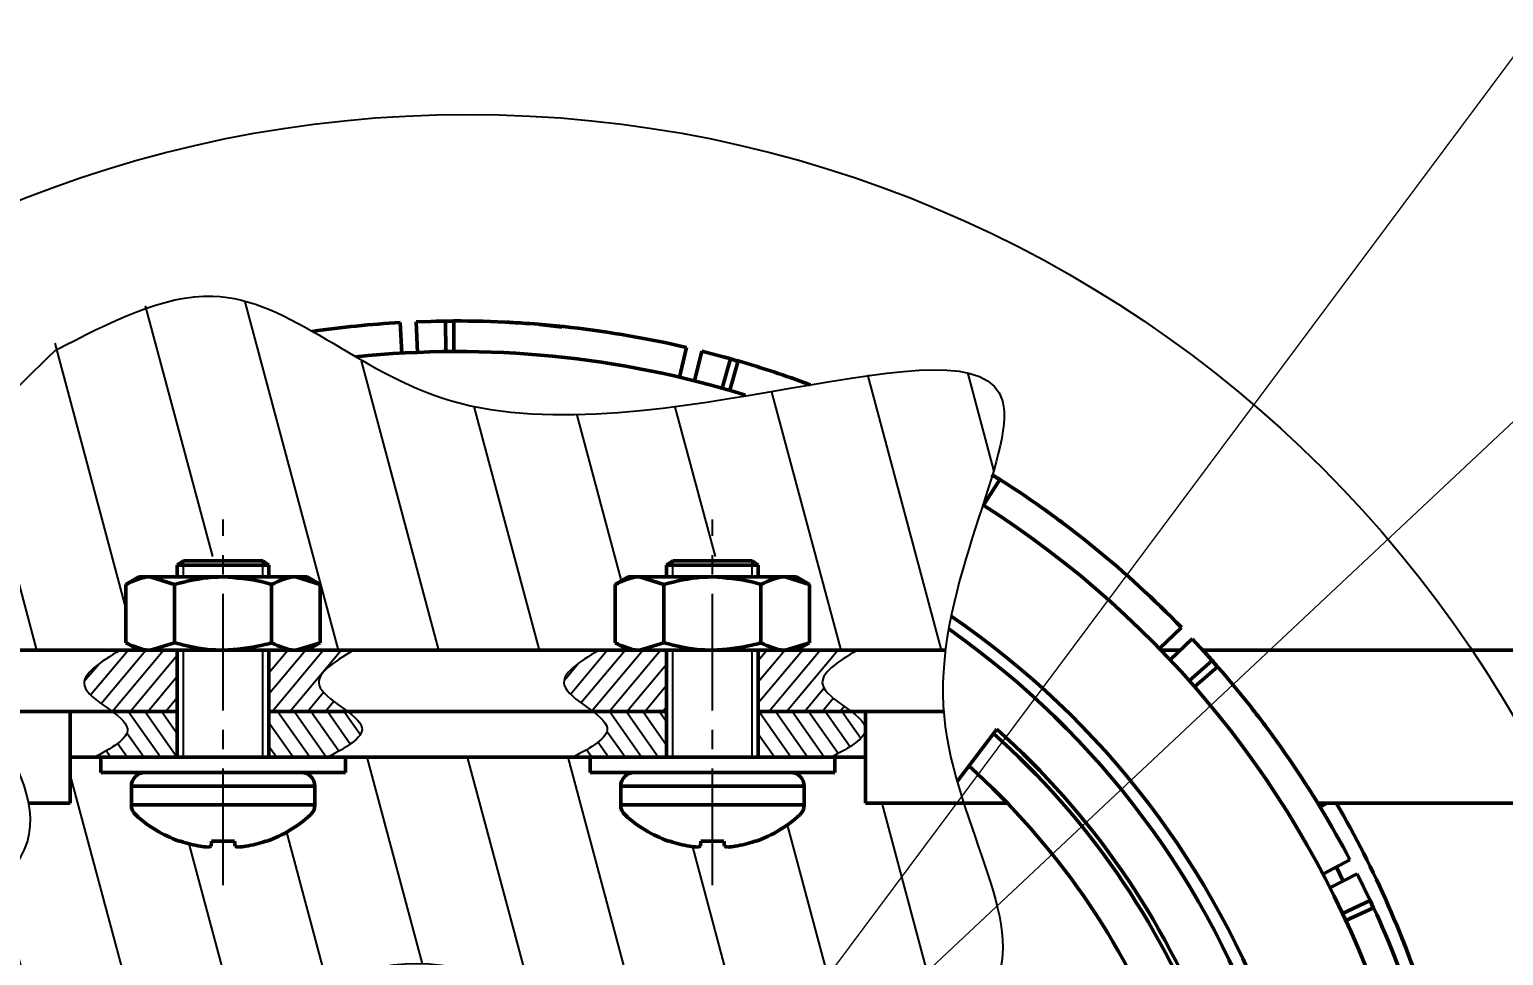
# Model space of a CAD drawing. Header units: inches. Extents: x -1846 to 3013, y 0 to 1997.
# Drawn here: x 423.2 to 495.5, y 649.9 to 695.3 of the extents above; entities that cross this region are included whole.
import ezdxf

# ---------------------------------------------------------------- set-up
doc = ezdxf.new("R2010")
doc.units = ezdxf.units.IN
doc.linetypes.add('CENTER2', pattern=[28.575000000000003, 19.05, -3.175, 3.175, -3.175])
doc.layers.get('0').update_dxf_attribs({"color": 2, "lineweight": 0})
for name, color, linetype, lineweight in [('Basic', 7, 'Continuous', 50), ('Center', 1, 'CENTER2', 25), ('Thin', 3, 'Continuous', 25)]:
    doc.layers.add(name, color=color, linetype=linetype, lineweight=lineweight)
doc.styles.get("Standard").update_dxf_attribs({"font": '', "height": 4})
doc.styles.get('Standard').set_extended_font_data('TCVN 7284', italic=True)
doc.dimstyles.new('TCVN 7284', dxfattribs={"dimscale": 2, "dimtxt": 4, "dimasz": 2.5, "dimexe": 1.25, "dimexo": 0.625, "dimtad": 1, "dimtoh": 1, "dimdec": 0, "dimlfac": 0.66, "dimtxsty": 'Standard', "dimcen": 2.5, "dimclrd": 7, "dimclre": 7, "dimclrt": 7, "dimadec": 0, "dimazin": 0, "dimtfac": 1, "dimtdec": 0, "dimtofl": 0, "dimtmove": 0, "dimatfit": 3, "dimfxl": 1, "dimlwd": 25, "dimlwe": 25, "dimarcsym": 0})
pattern_1 = [(105, (1656.091821814313, -181.1159937763739), (-4.600221747701688, -1.232625702300755), [])]

# ---------------------------------------------------------------- blocks, each defined once
blk = doc.blocks.new('*D20')
at = {"layer": 'Defpoints', "color": 0, "ltscale": 0.3, "transparency": 16777216}
for p in [(523.4760163494484, 657.3703942201855), (118.4760163494484, 619.8703942201855), (118.4760163494484, 528.8277886274784)]:
    blk.add_point(p, dxfattribs=at)
at = {"layer": 'Thin', "color": 7, "linetype": 'Continuous', "lineweight": 25, "ltscale": 0.3, "transparency": 16777216}
for p, q in [((523.4760163494484, 656.1203942201855), (523.4760163494484, 526.3277886274784)), ((118.4760163494484, 618.6203942201855), (118.4760163494484, 526.3277886274784)), ((518.4760163494484, 528.8277886274784), (123.4760163494484, 528.8277886274784))]:
    blk.add_line(p, q, dxfattribs=at)
at = {"layer": 'Thin', "color": 7, "ltscale": 0.3, "transparency": 16777216}
for points in [[(123.4760163494484, 529.6611219608118), (123.4760163494484, 527.994455294145), (118.4760163494484, 528.8277886274784)], [(518.4760163494484, 529.6611219608118), (518.4760163494484, 527.994455294145), (523.4760163494484, 528.8277886274784)]]:
    blk.add_solid(points, dxfattribs=at)
at = {"layer": 'Thin', "color": 7, "ltscale": 0.3, "transparency": 16777216, "insert": (320.9760163494484, 532.103546203236), "char_height": 4, "attachment_point": 5}
blk.add_mtext('270', dxfattribs=at)

msp = doc.modelspace()

# ---------------------------------------------------------------- hatches: boundary and pattern name
at = {"layer": 'Thin'}
h = msp.add_hatch(dxfattribs=at)
h.set_pattern_fill('ANSI31', color=256, scale=1.5, angle=59.99999999999999)
h.set_pattern_definition(pattern_1)
edge = h.paths.add_edge_path()
edge.add_spline(control_points=[(469.9943904175625, 672.0049774780805), (470.147670752513, 672.4784792295227), (470.2938002938808, 672.9346455515483), (470.4254971778664, 673.3700481395335)], knot_values=[38.11097613657608, 38.11097613657608, 38.11097613657608, 38.11097613657608, 38.58466875949338, 38.58466875949338, 38.58466875949338, 38.58466875949338], degree=3, periodic=0)
edge.add_spline(control_points=[(470.4254971778664, 673.3700481395335), (470.4370906970216, 673.4083774309402), (470.4485723687812, 673.4465458116078), (470.4599372253724, 673.4845509427073)], knot_values=[38.58466875949338, 38.58466875949338, 38.58466875949338, 38.58466875949338, 38.62636879316722, 38.62636879316722, 38.62636879316722, 38.62636879316722], degree=3, periodic=0)
edge.add_spline(control_points=[(470.4599372253724, 673.4845509427073), (470.4599819804776, 673.4847006079199), (470.4600267337723, 673.4848502705997), (470.460071485254, 673.4849999307482)], knot_values=[38.62636879316722, 38.62636879316722, 38.62636879316722, 38.62636879316722, 38.62653300900323, 38.62653300900323, 38.62653300900323, 38.62653300900323], degree=3, periodic=0)
edge.add_spline(control_points=[(470.460071485254, 673.4849999307482), (470.9135772160307, 675.0016365011375), (471.8673080424169, 679.4830628361487), (466.4390686834577, 678.7672245930426), (461.4543231259313, 677.9214645537063)], knot_values=[38.62653300900323, 38.62653300900323, 38.62653300900323, 38.62653300900323, 40.29067503344459, 44.56123976571877, 44.56123976571877, 44.56123976571877, 44.56123976571877], degree=3, periodic=0)
edge.add_spline(control_points=[(461.4543231259313, 677.9214645537063), (461.4539641153569, 677.9214036405074), (461.4536050991865, 677.9213427255929), (461.4532460774226, 677.921281808965)], knot_values=[44.56123976571877, 44.56123976571877, 44.56123976571877, 44.56123976571877, 44.56154733967228, 44.56154733967228, 44.56154733967228, 44.56154733967228], degree=3, periodic=0)
edge.add_spline(control_points=[(461.4532460774226, 677.921281808965), (460.4562829966026, 677.7521231797923), (459.416182589649, 677.5697458485834), (458.3507521809552, 677.3930332989596)], knot_values=[44.56154733967228, 44.56154733967228, 44.56154733967228, 44.56154733967228, 45.41564563453576, 45.41564563453576, 45.41564563453576, 45.41564563453576], degree=3, periodic=0)
edge.add_spline(control_points=[(458.3507521809552, 677.3930332989596), (453.5100713081438, 676.590156778851), (445.9279233026609, 675.6204815567371), (440.6383731002807, 678.4236879718114), (439.1820101626517, 679.2652701931072)], knot_values=[45.41564563453576, 45.41564563453576, 45.41564563453576, 45.41564563453576, 49.29615931774714, 50.90130278334827, 50.90130278334827, 50.90130278334827, 50.90130278334827], degree=3, periodic=0)
edge.add_spline(control_points=[(439.1820101626517, 679.2652701931072), (436.7724876506909, 680.6576506605609), (432.3498158719231, 683.6291308316836), (426.9839035336054, 681.1141875725589), (424.2378597112011, 679.8271474636294)], knot_values=[50.90130278334827, 50.90130278334827, 50.90130278334827, 50.90130278334827, 53.55697961730271, 56.34055631967582, 56.34055631967582, 56.34055631967582, 56.34055631967582], degree=3, periodic=0)
edge.add_spline(control_points=[(424.2378597112011, 679.8271474636294), (421.678211282986, 677.2120348090084), (419.1185628547696, 674.5969221543874), (418.1168234415682, 671.825634427455)], knot_values=[0, 0, 0, 0, 3.105272690179789, 3.105272690179789, 3.105272690179789, 3.105272690179789], degree=3, periodic=0)
edge.add_spline(control_points=[(418.1168234415682, 671.825634427455), (417.6840398915374, 670.6283492604575), (417.4332837245624, 668.4625577654156), (418.4811133746839, 666.1665874653636), (419.0426392812842, 665.1632893853491)], knot_values=[3.105272690179789, 3.105272690179789, 3.105272690179789, 3.105272690179789, 4.446850071446828, 5.474395939148155, 5.474395939148155, 5.474395939148155, 5.474395939148155], degree=3, periodic=0)
edge.add_spline(control_points=[(419.0426392812842, 665.1632893853491), (419.0505677123851, 665.1491233787438), (419.0585174862031, 665.1349558808554), (419.066488216461, 665.120786939558)], knot_values=[5.474395939148155, 5.474395939148155, 5.474395939148155, 5.474395939148155, 5.48890431092603, 5.48890431092603, 5.48890431092603, 5.48890431092603], degree=3, periodic=0)
edge.add_spline(control_points=[(419.066488216461, 665.120786939558), (419.113414667127, 665.0373694730024), (419.1610674858084, 664.9539019766976), (419.2093678489773, 664.8703942201855)], knot_values=[5.48890431092603, 5.48890431092603, 5.48890431092603, 5.48890431092603, 5.574320122325622, 5.574320122325622, 5.574320122325622, 5.574320122325622], degree=3, periodic=0)
edge.add_line((419.2093678489773, 664.8703942201855), (428.6010163494457, 664.8703942201855))
edge.add_line((428.6010163494457, 664.8703942201855), (427.9628766286323, 665.2388243597784))
edge.add_line((427.9628766286323, 665.2388243597784), (427.9628766286323, 668.1019640805928))
edge.add_line((427.9628766286323, 668.1019640805928), (428.6010163494457, 668.4703942201857))
edge.add_line((428.6010163494457, 668.4703942201857), (429.1536615588357, 668.4703942201857))
edge.add_line((429.1536615588357, 668.4703942201857), (430.476016349447, 668.4703942201857))
edge.add_line((430.476016349447, 668.4703942201857), (430.476016349447, 669.0529137372708))
edge.add_line((430.476016349447, 669.0529137372705), (430.9002804181582, 669.4771778059826))
edge.add_line((430.9002804181582, 669.477177805983), (434.5517522807345, 669.477177805983))
edge.add_line((434.5517522807345, 669.477177805983), (434.976016349447, 669.052913737271))
edge.add_line((434.976016349447, 669.0529137372705), (434.976016349447, 668.4703942201853))
edge.add_line((434.976016349447, 668.4703942201857), (436.2983711400584, 668.4703942201857))
edge.add_line((436.2983711400584, 668.4703942201857), (436.8510163494484, 668.4703942201857))
edge.add_line((436.851016349447, 668.4703942201857), (437.4891560702617, 668.1019640805928))
edge.add_line((437.4891560702617, 668.1019640805928), (437.4891560702617, 665.2388243597784))
edge.add_line((437.4891560702617, 665.2388243597784), (436.851016349447, 664.8703942201855))
edge.add_line((436.8510163494457, 664.8703942201855), (452.6010163494457, 664.8703942201855))
edge.add_line((452.6010163494457, 664.8703942201855), (451.9628766286323, 665.2388243597784))
edge.add_line((451.9628766286323, 665.2388243597784), (451.9628766286323, 668.1019640805928))
edge.add_line((451.9628766286323, 668.1019640805928), (452.6010163494457, 668.4703942201857))
edge.add_line((452.6010163494457, 668.4703942201857), (453.1536615588357, 668.4703942201857))
edge.add_line((453.1536615588357, 668.4703942201857), (454.476016349447, 668.4703942201857))
edge.add_line((454.476016349447, 668.4703942201857), (454.476016349447, 669.0529137372708))
edge.add_line((454.476016349447, 669.0529137372705), (454.9002804181582, 669.4771778059826))
edge.add_line((454.9002804181582, 669.477177805983), (458.5517522807345, 669.477177805983))
edge.add_line((458.5517522807345, 669.477177805983), (458.976016349447, 669.052913737271))
edge.add_line((458.976016349447, 669.0529137372705), (458.976016349447, 668.4703942201853))
edge.add_line((458.976016349447, 668.4703942201857), (460.2983711400584, 668.4703942201857))
edge.add_line((460.2983711400584, 668.4703942201857), (460.8510163494484, 668.4703942201857))
edge.add_line((460.851016349447, 668.4703942201857), (461.4891560702617, 668.1019640805928))
edge.add_line((461.4891560702617, 668.1019640805928), (461.4891560702617, 665.2388243597784))
edge.add_line((461.4891560702617, 665.2388243597784), (460.851016349447, 664.8703942201855))
edge.add_line((460.8510163494457, 664.8703942201855), (468.1540563023282, 664.8703942201855))
edge.add_spline(control_points=[(468.1540563023295, 664.8703942201855), (468.197693324581, 665.2188994324081), (468.2512510090078, 665.5666671818703), (468.3129751874244, 665.9128716054338)], knot_values=[35.97891207341614, 35.97891207341614, 35.97891207341614, 35.97891207341614, 36.2736523685154, 36.2736523685154, 36.2736523685154, 36.2736523685154], degree=3, periodic=0)
edge.add_spline(control_points=[(468.3129751874244, 665.9128716054338), (468.3503303608095, 666.1223928433119), (468.3906766038299, 666.3313414956192), (468.4336250884735, 666.5395345019588)], knot_values=[36.2736523685154, 36.2736523685154, 36.2736523685154, 36.2736523685154, 36.45202776547431, 36.45202776547431, 36.45202776547431, 36.45202776547431], degree=3, periodic=0)
edge.add_spline(control_points=[(468.4336250884735, 666.5395345019588), (468.8330597630656, 668.4757961985283), (469.4575778313306, 670.3466975698339), (469.9943904175625, 672.0049774780805)], knot_values=[36.45202776547431, 36.45202776547431, 36.45202776547431, 36.45202776547431, 38.11097613657608, 38.11097613657608, 38.11097613657608, 38.11097613657608], degree=3, periodic=0)
h = msp.add_hatch(dxfattribs=at)
h.set_pattern_fill('ANSI31', color=256, scale=0.21, angle=5)
h.set_pattern_definition([(49.99999999999999, (-82.98907496353331, -274.0381277380733), (-0.5107601324495785, 0.4285786387585001), [])])
edge = h.paths.add_edge_path()
edge.add_line((430.476016349447, 661.8703942201855), (430.476016349447, 664.8703942201855))
edge.add_line((430.476016349447, 664.8703942201855), (427.6793723778051, 664.8703942201855))
edge.add_spline(control_points=[(427.6793723778037, 664.8703942201855), (426.7220563747705, 664.2899025140914), (425.0905537821927, 663.3006014677687), (426.7137069948758, 662.2825467223702), (427.2676979365851, 661.8703942201855)], knot_values=[0, 0, 0, 0, 0.8256060799085844, 1.40703639712341, 1.40703639712341, 1.40703639712341, 1.40703639712341], degree=3, periodic=0)
edge.add_line((427.2676979365851, 661.8703942201855), (430.476016349447, 661.8703942201855))
edge = h.paths.add_edge_path()
edge.add_spline(control_points=[(438.8278555479828, 661.8703942201992), (438.2645058631515, 662.2952367477137), (436.5982098144641, 663.3135725951142), (438.1859207619577, 664.3031604754315), (439.1207925101662, 664.8703942201855)], knot_values=[0.01886335774924852, 0.01886335774924852, 0.01886335774924852, 0.01886335774924852, 0.6190167807875658, 1.425759502946902, 1.425759502946902, 1.425759502946902, 1.425759502946902], degree=3, periodic=0)
edge.add_line((439.1207925101662, 664.8703942201855), (434.976016349447, 664.8703942201855))
edge.add_line((434.976016349447, 664.8703942201855), (434.976016349447, 661.8703942201855))
edge.add_line((434.976016349447, 661.8703942201855), (438.8278555480019, 661.8703942201855))
edge = h.paths.add_edge_path()
edge.add_line((454.476016349447, 661.8703942201855), (454.476016349447, 664.8703942201857))
edge.add_line((454.476016349447, 664.8703942201855), (451.1462601669459, 664.8703942201855))
edge.add_spline(control_points=[(451.1462601669446, 664.8703942201855), (450.2113884187361, 664.3031604754315), (448.6236774712424, 663.3135725951142), (450.2899735199298, 662.2952367477137), (450.8533232047612, 661.8703942201985)], knot_values=[0.01886335774924851, 0.01886335774924851, 0.01886335774924851, 0.01886335774924851, 0.8256060799085844, 1.425759502946894, 1.425759502946894, 1.425759502946894, 1.425759502946894], degree=3, periodic=0)
edge.add_line((450.8533232047789, 661.8703942201855), (454.476016349447, 661.8703942201853))
edge = h.paths.add_edge_path()
edge.add_spline(control_points=[(463.525783292529, 661.8703942201992), (462.9624336076977, 662.2952367477137), (461.2961375590103, 663.3135725951142), (462.8838485065039, 664.3031604754315), (463.8187202547124, 664.8703942201855)], knot_values=[0.01886335774924852, 0.01886335774924852, 0.01886335774924852, 0.01886335774924852, 0.6190167807875658, 1.425759502946902, 1.425759502946902, 1.425759502946902, 1.425759502946902], degree=3, periodic=0)
edge.add_line((463.8187202547124, 664.8703942201855), (458.9760163494457, 664.8703942201855))
edge.add_line((458.976016349447, 664.8703942201855), (458.976016349447, 661.8703942201855))
edge.add_line((458.976016349447, 661.8703942201855), (463.5257832925481, 661.8703942201855))
h = msp.add_hatch(dxfattribs=at)
h.set_pattern_fill('ANSI31', color=256, scale=0.21, angle=80)
h.set_pattern_definition([(125, (-82.98907496353331, -274.0381277380733), (-0.5461696255296853, -0.3824320889370599), [])])
edge = h.paths.add_edge_path()
edge.add_line((430.476016349447, 659.6203942201855), (430.476016349447, 661.8703942201857))
edge.add_line((430.476016349447, 661.8703942201855), (427.2676979365851, 661.8703942201855))
edge.add_spline(control_points=[(427.2676979365851, 661.8703942201855), (427.6575960068503, 661.5803218504805), (428.5702259242789, 660.7947388914754), (427.2752600992417, 660.0765145976943), (426.4262378706421, 659.6203942201855)], knot_values=[1.40703639712341, 1.40703639712341, 1.40703639712341, 1.40703639712341, 1.816246262498185, 2.531669368824028, 2.531669368824028, 2.531669368824028, 2.531669368824028], degree=3, periodic=0)
edge.add_line((426.4262378706435, 659.6203942201855), (430.4760163494484, 659.6203942201855))
edge = h.paths.add_edge_path()
edge.add_spline(control_points=[(437.8591539708013, 659.6203942201855), (438.7336202485599, 660.0897550333943), (440.0718939943426, 660.8080597520466), (439.194396143238, 661.5939725994585), (438.8278555479828, 661.8703942201992)], knot_values=[1.425759502946902, 1.425759502946902, 1.425759502946902, 1.425759502946902, 2.161986335590742, 2.552473095142025, 2.552473095142025, 2.552473095142025, 2.552473095142025], degree=3, periodic=0)
edge.add_line((438.8278555479992, 661.8703942201855), (434.976016349447, 661.8703942201855))
edge.add_line((434.976016349447, 661.8703942201855), (434.976016349447, 659.6203942201853))
edge.add_line((434.976016349447, 659.6203942201855), (437.8591539708013, 659.6203942201855))
edge = h.paths.add_edge_path()
edge.add_line((454.476016349447, 659.6203942201855), (454.476016349447, 661.8703942201853))
edge.add_line((454.476016349447, 661.8703942201855), (450.8533232047776, 661.8703942201857))
edge.add_spline(control_points=[(450.8533232047612, 661.8703942201985), (451.2198638000164, 661.5939725994585), (452.097361651121, 660.8080597520466), (450.7590879053382, 660.0897550333943), (449.8846216275797, 659.6203942201855)], knot_values=[1.425759502946894, 1.425759502946894, 1.425759502946894, 1.425759502946894, 1.816246262498185, 2.552473095142025, 2.552473095142025, 2.552473095142025, 2.552473095142025], degree=3, periodic=0)
edge.add_line((449.8846216275797, 659.6203942201855), (450.7260163494484, 659.6203942201855))
edge.add_line((450.726016349447, 659.6203942201855), (454.476016349447, 659.6203942201855))
edge = h.paths.add_edge_path()
edge.add_spline(control_points=[(462.5570817153475, 659.6203942201855), (463.3378672645358, 660.0394728623587), (464.1186528137268, 660.4585515045312), (464.2260163494457, 660.8981777529016)], knot_values=[1.895117532699148, 1.895117532699148, 1.895117532699148, 1.895117532699148, 2.552473095142025, 2.552473095142025, 2.552473095142025, 2.552473095142025], degree=3, periodic=0)
edge.add_line((464.226016349447, 660.8981777529016), (464.226016349447, 661.1000243995943))
edge.add_spline(control_points=[(464.2260163494429, 661.1000243995993), (464.1635664923542, 661.3508899185003), (463.8726221472398, 661.6088303999948), (463.525783292529, 661.8703942201992)], knot_values=[1.425759502946901, 1.425759502946901, 1.425759502946901, 1.425759502946901, 1.795257403632025, 1.795257403632025, 1.795257403632025, 1.795257403632025], degree=3, periodic=0)
edge.add_line((463.5257832925454, 661.8703942201855), (458.976016349447, 661.8703942201855))
edge.add_line((458.976016349447, 661.8703942201855), (458.976016349447, 659.6203942201855))
edge.add_line((458.976016349447, 659.6203942201855), (462.5570817153475, 659.6203942201855))
h = msp.add_hatch(dxfattribs=at)
h.set_pattern_fill('ANSI31', color=256, scale=1.5, angle=59.99999999999999)
h.set_pattern_definition(pattern_1)
edge = h.paths.add_edge_path()
edge.add_spline(control_points=[(437.2489643377439, 647.9326633365845), (438.1533318372844, 648.4511237263328), (439.7180406723619, 649.2549431160321), (441.374675080016, 649.4725721748623), (442.1215343991935, 649.4792090658436)], knot_values=[18.87042433132445, 18.87042433132445, 18.87042433132445, 18.87042433132445, 19.99110373480647, 20.87166120097929, 20.87166120097929, 20.87166120097929, 20.87166120097929], degree=3, periodic=0)
edge.add_spline(control_points=[(442.1215343991935, 649.4792090658436), (443.9986888076005, 649.4958902116018), (445.9891050798506, 648.949576963257), (448.0948773154032, 648.2271819026269)], knot_values=[20.87166120097929, 20.87166120097929, 20.87166120097929, 20.87166120097929, 23.08485220902631, 23.08485220902631, 23.08485220902631, 23.08485220902631], degree=3, periodic=0)
edge.add_spline(control_points=[(448.0948773154032, 648.2271819026269), (449.4393498842592, 647.7659542700767), (450.8308466244666, 647.2329479355344), (452.2699125642057, 646.7288640661495)], knot_values=[23.08485220902631, 23.08485220902631, 23.08485220902631, 23.08485220902631, 24.49790845020978, 24.49790845020978, 24.49790845020978, 24.49790845020978], degree=3, periodic=0)
edge.add_spline(control_points=[(452.2699125642057, 646.7288640661495), (454.269229066304, 646.0285325728714), (456.3603635107734, 645.3840271448876), (458.544777474026, 645.065393362082)], knot_values=[24.49790845020978, 24.49790845020978, 24.49790845020978, 24.49790845020978, 26.46108927700548, 26.46108927700548, 26.46108927700548, 26.46108927700548], degree=3, periodic=0)
edge.add_spline(control_points=[(458.544777474026, 645.065393362082), (459.5813612337033, 644.9141900599161), (461.4575870269309, 644.776129209039), (463.4004135319774, 644.959840552473), (464.226016349447, 645.0979442866844)], knot_values=[26.46108927700548, 26.46108927700548, 26.46108927700548, 26.46108927700548, 27.39268987863171, 28.11380434230396, 28.11380434230396, 28.11380434230396, 28.11380434230396], degree=3, periodic=0)
edge.add_spline(control_points=[(464.226016349447, 645.0979442866844), (466.9915814090591, 645.5605576085563), (472.9379186222459, 648.1888806858196), (470.210461239747, 653.7500390254309), (469.0493166306305, 657.3703942201855)], knot_values=[28.11380434230396, 28.11380434230396, 28.11380434230396, 28.11380434230396, 30.52935928290665, 33.81898774493276, 33.81898774493276, 33.81898774493276, 33.81898774493276], degree=3, periodic=0)
edge.add_line((469.0493166306305, 657.3703942201855), (464.2260163494457, 657.3703942201855))
edge.add_line((464.226016349447, 657.3703942201855), (464.226016349447, 659.6203942201855))
edge.add_line((464.226016349447, 659.6203942201855), (462.726016349447, 659.6203942201855))
edge.add_line((462.726016349447, 659.6203942201855), (462.726016349447, 658.8703942201855))
edge.add_line((462.726016349447, 658.8703942201855), (460.5510163494473, 658.8703942201859))
edge.add_arc((460.5510163494473, 658.1953942201858), 0.6750000000000682, 0, 90, ccw=False)
edge.add_line((461.226016349447, 658.1953942201858), (461.226016349447, 657.2825761185321))
edge.add_arc((460.5510163494473, 657.2825761185318), 0.6750000000000337, -47.50726717769862, 5.792344381916337e-11, ccw=False)
edge.add_arc((456.7260163494484, 661.4578942201861), 6.337499999999909, 289.82503240270796, 312.49273282227296, ccw=False)
edge.add_line((458.8753728624406, 655.4960008271394), (458.7991992014063, 655.4960008271394))
edge.add_arc((456.7267794803479, 661.505529242866), 6.356835319532362, 280.16619983962806, 289.0270421754883, ccw=False)
edge.add_arc((457.1023244251592, 660.5704944940096), 5.374092045982094, 273.96401252023173, 277.9842121646001, ccw=False)
edge.add_arc((457.6487855487703, 656.260188543466), 1.065392196065839, 251.7310598041644, 260.5485091003095, ccw=False)
edge.add_line((457.3148088213252, 655.2484968528001), (457.2931550293933, 655.4960008271398))
edge.add_line((457.2931550293933, 655.4960008271394), (456.1588776695007, 655.4960008271394))
edge.add_line((456.1588776695007, 655.4960008271394), (456.1372238775675, 655.2484968527997))
edge.add_arc((455.8032471501183, 656.260188543492), 1.065392196091885, 279.4514908995973, 288.2689401956497, ccw=False)
edge.add_arc((456.3497082737213, 660.570494493882), 5.374092045854723, 262.0157878354149, 266.03598747978526, ccw=False)
edge.add_arc((456.7252532185353, 661.5055292428251), 6.356835319490469, 250.9729578244764, 259.8338001604516, ccw=False)
edge.add_line((454.6528334974864, 655.4960008271394), (454.5766598364535, 655.4960008271394))
edge.add_arc((456.7260163494457, 661.4578942201861), 6.337499999999926, 227.5072671777243, 250.1749675972934, ccw=False)
edge.add_arc((452.9010163494468, 657.2825761185318), 0.6749999999998786, 180, 227.5072671777243, ccw=False)
edge.add_line((452.226016349447, 657.2825761185318), (452.226016349447, 658.195394220186))
edge.add_arc((452.9010163494468, 658.1953942201858), 0.6749999999998977, 90, 179.9999999999855, ccw=False)
edge.add_line((452.9010163494468, 658.8703942201855), (450.726016349447, 658.8703942201853))
edge.add_line((450.726016349447, 658.8703942201855), (450.726016349447, 659.6203942201855))
edge.add_line((450.726016349447, 659.6203942201855), (448.3512759001119, 659.6203942201855))
edge.add_line((448.3512759001119, 659.6203942201855), (438.726016349447, 659.6203942201855))
edge.add_line((438.726016349447, 659.6203942201855), (438.726016349447, 658.8703942201855))
edge.add_line((438.726016349447, 658.8703942201855), (436.5510163494473, 658.8703942201859))
edge.add_arc((436.5510163494473, 658.1953942201858), 0.6750000000000682, 0, 90, ccw=False)
edge.add_line((437.226016349447, 658.1953942201858), (437.226016349447, 657.2825761185321))
edge.add_arc((436.5510163494473, 657.2825761185318), 0.6750000000000318, -47.50726717769862, 5.792344381916337e-11, ccw=False)
edge.add_arc((432.726016349447, 661.4578942201861), 6.337499999999967, 289.82503240270876, 312.4927328222735, ccw=False)
edge.add_line((434.8753728624406, 655.4960008271394), (434.7991992014063, 655.4960008271394))
edge.add_arc((432.7267794803493, 661.5055292428654), 6.35683531953185, 280.16619983963074, 289.02704217548836, ccw=False)
edge.add_arc((433.1023244251592, 660.5704944940089), 5.374092045981428, 273.96401252023315, 277.9842121646058, ccw=False)
edge.add_arc((433.6487855487703, 656.260188543466), 1.065392196065833, 251.7310598041688, 260.54850910031405, ccw=False)
edge.add_line((433.3148088213252, 655.2484968528001), (433.2931550293933, 655.4960008271398))
edge.add_line((433.2931550293933, 655.4960008271394), (432.1588776695007, 655.4960008271394))
edge.add_line((432.1588776695007, 655.4960008271394), (432.1372238775675, 655.2484968527997))
edge.add_arc((431.8032471501169, 656.2601885434913), 1.065392196091799, 279.4514908996199, 288.2689401956656, ccw=False)
edge.add_arc((432.3497082737213, 660.570494493882), 5.374092045854246, 262.01578783541356, 266.03598747978697, ccw=False)
edge.add_arc((432.7252532185366, 661.5055292428251), 6.356835319490906, 250.9729578244765, 259.8338001604502, ccw=False)
edge.add_line((430.6528334974864, 655.4960008271394), (430.5766598364535, 655.4960008271394))
edge.add_arc((432.7260163494457, 661.4578942201861), 6.337499999999951, 227.5072671777243, 250.1749675972934, ccw=False)
edge.add_arc((428.9010163494468, 657.2825761185318), 0.6749999999998786, 180, 227.5072671777243, ccw=False)
edge.add_line((428.226016349447, 657.2825761185318), (428.226016349447, 658.195394220186))
edge.add_arc((428.9010163494468, 658.1953942201858), 0.6749999999998977, 90, 179.9999999999855, ccw=False)
edge.add_line((428.9010163494468, 658.8703942201855), (426.726016349447, 658.8703942201853))
edge.add_line((426.726016349447, 658.8703942201855), (426.726016349447, 659.6203942201853))
edge.add_line((426.726016349447, 659.6203942201855), (425.226016349447, 659.6203942201855))
edge.add_line((425.226016349447, 659.6203942201855), (425.226016349447, 657.3703942201857))
edge.add_line((425.226016349447, 657.3703942201855), (423.2039952463333, 657.3703942201855))
edge.add_spline(control_points=[(423.2039952463047, 657.3703942203574), (423.3736180363503, 656.4469060506342), (423.0701163780209, 653.2976225354842), (413.1118349681169, 648.630334071689), (420.8105893127131, 645.1633689205357), (425.2260163494539, 644.6369357633594)], knot_values=[8.188346657290012, 8.188346657290012, 8.188346657290012, 8.188346657290012, 9.215141737459655, 11.83767060687538, 15.10465467858662, 15.10465467858662, 15.10465467858662, 15.10465467858662], degree=3, periodic=0)
edge.add_spline(control_points=[(425.2260163494539, 644.6369357633594), (426.647769262916, 644.4674260265369), (429.0790218540319, 644.4256401815323), (431.0912179030574, 644.9171206514366), (431.8597997348779, 645.1757019724525)], knot_values=[15.10465467858662, 15.10465467858662, 15.10465467858662, 15.10465467858662, 16.15661275275405, 16.88474223010058, 16.88474223010058, 16.88474223010058, 16.88474223010058], degree=3, periodic=0)
edge.add_spline(control_points=[(431.8597997348779, 645.1757019724525), (433.9557994632983, 645.8808791652823), (435.6465556995645, 647.0140263803621), (437.2489643377439, 647.9326633365845)], knot_values=[16.88474223010058, 16.88474223010058, 16.88474223010058, 16.88474223010058, 18.87042433132445, 18.87042433132445, 18.87042433132445, 18.87042433132445], degree=3, periodic=0)

# ---------------------------------------------------------------- linework, layer by layer
for p, q in [((564.108293656499, 785.4125713554424), (458.7877153593697, 644.0635783965974)), ((449.3653621383698, 632.3062378240386), (564.108293656499, 740.047335811696))]:
    msp.add_line(p, q)
at = {"layer": 'Basic'}
for p, q in [((441.4990829542039, 679.4520027685635), (441.4148284094354, 680.9496346230881)), ((442.2544385534443, 679.4885312789099), (442.1937888711527, 680.9873046493828)), ((442.1937891890948, 680.9873046622483), (443.6385966243615, 681.0246536387904)), ((443.6554642535261, 679.5247484807601), (443.6385966243615, 681.0246536387904)), ((443.638596968759, 681.0246536426635), (444.0406495908751, 680.9965360135927)), ((444.0452398467223, 679.5275490840243), (444.0405527048451, 681.0275417609066)), ((447.755626687645, 680.8995725744646), (448.1927393354417, 680.8661042932199)), ((448.2460288755829, 680.8617576748009), (449.3503212330311, 680.7217233131807)), ((455.1101086390136, 678.2703270973948), (455.4511986468951, 679.7310315871948)), ((455.8451582996831, 678.0925676821096), (456.2092186094619, 679.5477171901823)), ((456.209218918149, 679.5477171129526), (457.6060239231711, 679.1765039006345)), ((457.1996361796446, 677.7326032801243), (457.6060239231711, 679.1765039006345)), ((457.5744121437192, 677.6254779648125), (457.9925116361246, 679.0660309192199)), ((457.6060242547092, 679.1765038073231), (457.983869269121, 679.0362538265815)), ((470.0196825417988, 671.9888457874324), (470.8266967341433, 673.2532539862966)), ((470.4254971778664, 673.3700481395335), (470.4869883246929, 673.4681382072968)), ((470.4599372253724, 673.484550942708), (470.4869883246929, 673.4681382072968)), ((470.4869886165125, 673.4681380243594), (470.8100152672855, 673.2271179112884)), ((430.476016349447, 669.0529137372705), (430.776016349447, 669.2529137372705)), ((430.476016349447, 668.4703942201857), (430.476016349447, 669.0529137372705)), ((430.476016349447, 669.0529137372705), (434.976016349447, 669.0529137372705)), ((434.6760163494482, 669.2529137372707), (430.776016349447, 669.2529137372705)), ((434.976016349447, 669.0529137372705), (434.6760163494482, 669.2529137372705)), ((434.976016349447, 669.0529137372705), (434.976016349447, 668.4703942201857)), ((454.4760163494484, 669.0529137372705), (454.7760163494484, 669.2529137372705)), ((454.4760163494484, 668.4703942201857), (454.4760163494484, 669.0529137372705)), ((454.4760163494484, 669.0529137372705), (458.9760163494484, 669.0529137372705)), ((458.6760163494496, 669.2529137372707), (454.7760163494484, 669.2529137372705)), ((458.9760163494484, 669.0529137372705), (458.6760163494496, 669.2529137372705)), ((458.9760163494484, 669.0529137372705), (458.9760163494484, 668.4703942201857)), ((428.6010163494457, 668.4703942201857), (427.9628766286323, 668.1019640805928)), ((427.9628766286323, 665.2388243597784), (427.9628766286323, 668.1019640805928)), ((428.6010163494457, 668.4703942201857), (429.1536615588357, 668.4703942201857)), ((430.344446489039, 668.1019640805928), (429.1536615588357, 668.4703942201857)), ((432.726016349447, 668.4703942201857), (429.1536615588357, 668.4703942201857)), ((430.344446489039, 665.2388243597784), (430.344446489039, 668.1019640805928)), ((432.726016349447, 668.4703942201857), (436.2983711400584, 668.4703942201857)), ((435.1075862098537, 665.2388243597777), (435.1075862098537, 668.1019640805928)), ((437.4891560702617, 668.1019640805928), (436.2983711400584, 668.4703942201857)), ((436.2983711400584, 668.4703942201857), (436.851016349447, 668.4703942201857)), ((437.4891560702617, 668.1019640805928), (436.851016349447, 668.4703942201857)), ((437.4891560702617, 665.2388243597784), (437.4891560702617, 668.1019640805928)), ((452.6010163494457, 668.4703942201857), (451.9628766286323, 668.1019640805928)), ((451.9628766286323, 665.2388243597784), (451.9628766286323, 668.1019640805928)), ((452.6010163494457, 668.4703942201857), (453.1536615588357, 668.4703942201857)), ((454.344446489039, 668.1019640805928), (453.1536615588357, 668.4703942201857)), ((456.726016349447, 668.4703942201857), (453.1536615588357, 668.4703942201857)), ((454.344446489039, 665.2388243597784), (454.344446489039, 668.1019640805928)), ((456.726016349447, 668.4703942201857), (460.2983711400584, 668.4703942201857)), ((459.1075862098537, 665.2388243597777), (459.1075862098537, 668.1019640805928)), ((461.4891560702617, 668.1019640805928), (460.2983711400584, 668.4703942201857)), ((460.2983711400584, 668.4703942201857), (460.851016349447, 668.4703942201857)), ((461.4891560702617, 668.1019640805928), (460.851016349447, 668.4703942201857)), ((461.4891560702617, 665.2388243597784), (461.4891560702617, 668.1019640805928)), ((478.648336981053, 664.9490836407235), (479.724996624625, 665.9934992725032)), ((427.9628766286323, 665.2388243597784), (428.6010163494457, 664.8703942201855)), ((430.344446489039, 665.2388243597784), (429.1536615588357, 664.8703942201855)), ((437.4891560702617, 665.2388243597784), (436.2983711400584, 664.8703942201855)), ((436.8510163494457, 664.8703942201855), (437.4891560702617, 665.2388243597784)), ((451.9628766286323, 665.2388243597784), (452.6010163494457, 664.8703942201855)), ((454.344446489039, 665.2388243597784), (453.1536615588357, 664.8703942201855)), ((461.4891560702617, 665.2388243597784), (460.2983711400584, 664.8703942201855)), ((460.8510163494457, 664.8703942201855), (461.4891560702617, 665.2388243597784)), ((479.1705961093085, 664.4021450552068), (480.2635763506378, 665.4294688561888)), ((480.2635765685673, 665.4294686243304), (481.237950699161, 664.3620143982926)), ((419.2093678489746, 664.8703942201855), (442.4679053769819, 664.8703942201855)), ((419.2093678489746, 664.8703942201855), (468.1540563023227, 664.8703942201855)), ((430.476016349447, 659.6203942201855), (430.476016349447, 664.8703942201855)), ((434.976016349447, 664.8703942201855), (434.976016349447, 659.6203942201855)), ((454.476016349447, 659.6203942201855), (454.476016349447, 664.8703942201855)), ((458.976016349447, 664.8703942201855), (458.976016349447, 659.6203942201855)), ((478.7244957592475, 664.8703942201855), (479.6687711587442, 664.8703942201855)), ((480.7739006866323, 664.8703942201855), (517.4760163494484, 664.8703942201855)), ((515.9760163494484, 664.8703942201855), (480.7739006866323, 664.8703942201855)), ((480.1154439624224, 663.3670377020958), (481.237950699161, 664.3620143982926)), ((480.3728092481806, 663.0742989685534), (481.5033586500999, 664.0601275793274)), ((481.2379509276197, 664.3620141405511), (481.4799895166225, 664.0397499113092)), ((430.476016349447, 661.8703942201855), (421.0874219519637, 661.8703942201855)), ((425.226016349447, 657.3703942201855), (425.226016349447, 661.8703942201855)), ((448.4019110326371, 661.8703942201855), (434.976016349447, 661.8703942201855)), ((454.476016349447, 661.8703942201855), (448.4019110326371, 661.8703942201855)), ((468.0649339450256, 661.8703942201855), (458.976016349447, 661.8703942201855)), ((464.226016349447, 657.3703942201855), (464.226016349447, 661.8703942201855)), ((470.6704683696535, 660.9888661816599), (468.7259714928559, 658.4353503917596)), ((450.726016349447, 659.6203942201855), (425.226016349447, 659.6203942201855)), ((426.726016349447, 659.6203942201855), (426.726016349447, 658.8703942201855)), ((438.726016349447, 658.8703942201855), (438.726016349447, 659.6203942201855)), ((464.226016349447, 659.6203942201855), (448.3512759001119, 659.6203942201855)), ((450.726016349447, 659.6203942201855), (450.726016349447, 658.8703942201855)), ((462.726016349447, 658.8703942201855), (462.726016349447, 659.6203942201855)), ((438.726016349447, 658.8703942201855), (426.726016349447, 658.8703942201855)), ((462.726016349447, 658.8703942201855), (450.726016349447, 658.8703942201855)), ((428.226016349447, 658.1953942201858), (428.226016349447, 657.2825761185318)), ((437.226016349447, 658.1953942201858), (428.226016349447, 658.1953942201858)), ((437.226016349447, 657.2825761185318), (437.226016349447, 658.1953942201858)), ((452.226016349447, 658.1953942201858), (452.226016349447, 657.2825761185318)), ((461.226016349447, 658.1953942201858), (452.226016349447, 658.1953942201858)), ((461.226016349447, 657.2825761185318), (461.226016349447, 658.1953942201858)), ((425.226016349447, 657.3703942201855), (423.203995246336, 657.3703942201855)), ((437.226016349447, 657.2825761185318), (428.226016349447, 657.2825761185318)), ((461.226016349447, 657.2825761185318), (452.226016349447, 657.2825761185318)), ((464.226016349447, 657.3703942201855), (469.0493166306305, 657.3703942201855)), ((471.1894344959946, 657.3703942201855), (469.0493166306305, 657.3703942201855)), ((515.9760163494484, 657.3703942201855), (486.4138198747164, 657.3703942201855)), ((486.5351857969476, 657.1710672717015), (486.8741288251622, 657.3703942201855)), ((430.6528334974864, 655.4960008271394), (430.5766598364521, 655.4960008271394)), ((432.1588776695007, 655.4960008271394), (432.1372238775675, 655.2484968527995)), ((433.2931550293933, 655.4960008271394), (432.1588776695007, 655.4960008271394)), ((433.3148088213252, 655.2484968527995), (433.2931550293933, 655.4960008271394)), ((434.875372862442, 655.4960008271394), (434.7991992014076, 655.4960008271394)), ((454.6528334974864, 655.4960008271394), (454.5766598364521, 655.4960008271394)), ((456.1588776695007, 655.4960008271394), (456.1372238775675, 655.2484968527995)), ((457.2931550293933, 655.4960008271394), (456.1588776695007, 655.4960008271394)), ((457.3148088213252, 655.2484968527995), (457.2931550293933, 655.4960008271394)), ((458.875372862442, 655.4960008271394), (458.7991992014076, 655.4960008271394)), ((486.6686123652453, 653.8887237755973), (487.9959056145726, 654.5875031615913)), ((487.0156259230798, 653.2168026462566), (488.3537633460887, 653.8945844969589)), ((487.3264836697404, 654.2281370208575), (487.6685077853654, 653.5419155702227)), ((488.3537634898703, 653.8945842130943), (488.9879320134328, 652.5958564684238)), ((487.6305773580789, 651.9574300125255), (488.9879320134328, 652.5958564684238)), ((487.7950435095304, 651.6040410745886), (489.157537732116, 652.2314241261763)), ((488.9879321600247, 652.5958561567579), (489.1293741602303, 652.218455742619))]:
    msp.add_line(p, q, dxfattribs=at)
for centre, radius, start, end in [((444.1952283867731, 631.5277834237854), 49.50000000000002, 93.21998125486813, 98.22267640509382), ((444.1952283867731, 631.5277834237854), 49.50000000000013, 90.17890374244004, 91.20244684205696), ((444.1952283867731, 631.5277834237854), 49.50000000000004, 76.85634489123909, 90.17903592302429), ((444.1952283867731, 631.5277834237854), 48.00000000000015, 72.84805447758883, 95.92802513452526), ((444.1952283867731, 631.5277834237854), 49.5000000000001, 73.81526737879024, 74.83881047839826), ((444.1952283867731, 631.5277834237854), 49.50000000000011, 69.59409883598991, 73.81539955938568), ((444.1952283867731, 631.5277834237854), 49.50000000000006, 57.4516310151694, 57.9538012101107), ((444.1952283867731, 631.5277834237854), 49.50000000000009, 44.12907216395686, 57.45176319576005), ((444.1952283867731, 631.5277834237854), 48.00000000000015, 122.7379207802216, 57.48757152646002), ((444.1952283867731, 631.5277834237854), 42.00000000000001, 126.7890938006428, 54.95412892232468), ((444.726016349447, 631.8703942201855), 42.00000000000007, 127.6575851023333, 55.6347216726538), ((444.1952283867731, 631.5277834237854), 49.50000000000006, 41.08799465150736, 42.11153775113897), ((444.1952283867731, 631.5277834237854), 49.50000000000002, 27.76543580031483, 41.08812683210361), ((444.726016349447, 631.8703942201855), 38.99999999999994, 21.12253033350499, 48.29907876198299), ((444.726016349447, 631.8703942201855), 38.73753400942218, 21.15248178238376, 48.26912731312444), ((428.9010163494468, 658.1953942201858), 0.6749999999998977, 90, 180), ((436.5510163494473, 658.1953942201858), 0.6750000000000682, 0, 90), ((452.9010163494468, 658.1953942201858), 0.6749999999998977, 90, 180), ((460.5510163494473, 658.1953942201858), 0.6750000000000682, 0, 90), ((444.726016349447, 631.8703942201855), 36.74999999999996, 21.39322141002238, 48.02838768547357), ((428.9010163494468, 657.2825761185318), 0.6749999999999045, 180, 227.5072671777353), ((436.5510163494473, 657.2825761185318), 0.6750000000000682, 312.4927328222994, 0), ((452.9010163494468, 657.2825761185318), 0.6749999999999045, 180, 227.5072671777353), ((460.5510163494473, 657.2825761185318), 0.6750000000000682, 312.4927328222994, 0), ((444.539185140512, 632.47389411124), 49.50000000000007, 17.13641042808539, 30.19599937156592), ((432.726016349447, 661.4578942201861), 6.337500000000112, 227.5072671777007, 250.1749675972688), ((432.726016349447, 661.4578942201861), 6.337500000000112, 289.8250324027312, 312.4927328222994), ((456.726016349447, 661.4578942201861), 6.337500000000112, 227.5072671777007, 250.1749675972688), ((456.726016349447, 661.4578942201861), 6.337500000000112, 289.8250324027312, 312.4927328222994), ((432.7252532185366, 661.5055292428251), 6.356835319490868, 250.9729578244547, 259.8338001603844), ((432.3497082737226, 660.5704944938827), 5.374092045855022, 262.0157878353408, 266.0359874798155), ((431.8032471501169, 656.2601885434913), 1.065392196091863, 279.4514908997116, 288.2689401957109), ((433.6487855487703, 656.260188543466), 1.065392196066205, 251.7310598041794, 260.5485091003677), ((433.1023244251592, 660.5704944940096), 5.374092045982129, 273.9640125202628, 277.9842121645801), ((432.7267794803479, 661.5055292428654), 6.356835319532089, 280.1661998396155, 289.0270421754902), ((456.7252532185366, 661.5055292428251), 6.356835319490868, 250.9729578244547, 259.8338001603844), ((456.3497082737226, 660.5704944938827), 5.374092045855022, 262.0157878353408, 266.0359874798155), ((455.8032471501169, 656.2601885434913), 1.065392196091863, 279.4514908997116, 288.2689401957109), ((457.6487855487703, 656.260188543466), 1.065392196066205, 251.7310598041794, 260.5485091003677), ((457.1023244251592, 660.5704944940096), 5.374092045982129, 273.9640125202628, 277.9842121645801), ((456.7267794803479, 661.5055292428654), 6.356835319532089, 280.1661998396155, 289.0270421754902), ((444.1952283867731, 631.5277834237854), 49.50000000000002, 24.72435828788663, 25.74790138749911), ((444.1952283867731, 631.5277834237854), 49.50000000000003, 11.40179943669082, 24.7244904684794)]:
    msp.add_arc(centre, radius, start, end, dxfattribs=at)
for points, knots in [([(446.6225191597655, 680.9682350752757), (446.6438115655874, 680.9672614585108), (446.6864899762004, 680.9653099450734), (447.0386868783644, 680.9461718014595), (447.4086831070226, 680.9251564830702), (447.6948895092255, 680.9033156577302), (447.7555624068391, 680.8986856209824)], [0, 0, 0, 0, 0.3040915481797683, 0.6095198478520465, 0.9172221092557116, 1, 1, 1, 1]), ([(460.4531816835479, 678.281702560045), (460.4733372977848, 678.2747696176659), (460.513737128023, 678.2608732564913), (460.8462757428433, 678.1432850084075), (461.1953638251234, 678.0188809745528), (461.4638235854727, 677.9172911946248), (461.5207343723323, 677.8957551763212)], [0, 0, 0, 0, 0.3040915481797784, 0.6095198478520626, 0.9172221092557395, 1, 1, 1, 1]), ([(472.9667215209965, 671.807445572658), (472.9841074556539, 671.7951149704254), (473.0189557515369, 671.7703995620504), (473.3048957781257, 671.5638875100321), (473.6047946737062, 671.3461732356761), (473.8337587790138, 671.173064700951), (473.8822968816262, 671.1363674212162)], [0, 0, 0, 0, 0.3040915481797752, 0.6095198478520628, 0.9172221092557346, 1, 1, 1, 1]), ([(429.1536615588357, 668.4703942201857), (429.1254531617024, 668.4700267035478), (428.7233392719381, 668.4647877123307), (428.3292864963805, 668.2767815553118), (427.9628766286323, 668.1019640805928)], [0, 0, 0, 0, 0.0701502679978311, 0.9999999999999999, 0.9999999999999999, 0.9999999999999999, 0.9999999999999999]), ([(432.726016349447, 668.4703942201857), (432.5493884378702, 668.466761563521), (431.7436364368118, 668.4501898883534), (430.9579239228801, 668.2546443333936), (430.344446489039, 668.1019640805928)], [0, 0, 0, 0, 0.2192087780666663, 1, 1, 1, 1]), ([(435.1075862098537, 668.1019640805928), (434.9565230305061, 668.1444052940949), (434.1813490431514, 668.3621904939075), (433.3751257133135, 668.4221330547236), (432.726016349447, 668.4703942201857)], [0, 0, 0, 0, 0.1948764816827166, 1, 1, 1, 1]), ([(436.2983711400584, 668.4703942201857), (436.2701627429251, 668.4700267035471), (435.8680488531595, 668.4647877123307), (435.4739960776005, 668.2767815553118), (435.1075862098537, 668.1019640805928)], [0, 0, 0, 0, 0.07015026799782567, 0.9999999999999999, 0.9999999999999999, 0.9999999999999999, 0.9999999999999999]), ([(453.1536615588357, 668.4703942201857), (453.1254531617024, 668.4700267035478), (452.7233392719381, 668.4647877123307), (452.3292864963805, 668.2767815553118), (451.9628766286323, 668.1019640805928)], [0, 0, 0, 0, 0.0701502679978311, 0.9999999999999999, 0.9999999999999999, 0.9999999999999999, 0.9999999999999999]), ([(456.726016349447, 668.4703942201857), (456.5493884378702, 668.466761563521), (455.7436364368118, 668.4501898883534), (454.9579239228801, 668.2546443333936), (454.344446489039, 668.1019640805928)], [0, 0, 0, 0, 0.2192087780666663, 1, 1, 1, 1]), ([(459.1075862098537, 668.1019640805928), (458.9565230305061, 668.1444052940949), (458.1813490431514, 668.3621904939075), (457.3751257133135, 668.4221330547236), (456.726016349447, 668.4703942201857)], [0, 0, 0, 0, 0.1948764816827166, 1, 1, 1, 1]), ([(460.2983711400584, 668.4703942201857), (460.2701627429251, 668.4700267035471), (459.8680488531595, 668.4647877123307), (459.4739960776005, 668.2767815553118), (459.1075862098537, 668.1019640805928)], [0, 0, 0, 0, 0.07015026799782567, 0.9999999999999999, 0.9999999999999999, 0.9999999999999999, 0.9999999999999999]), ([(429.1536615588357, 664.8703942201855), (429.1254531617024, 664.8707617368234), (428.7233392719368, 664.8760007280398), (428.3292864963792, 665.0640068850594), (427.9628766286323, 665.2388243597784)], [0, 0, 0, 0, 0.07015026799782936, 1, 1, 1, 1]), ([(432.726016349447, 664.8703942201855), (432.5493884378702, 664.8740268768495), (431.7436364368118, 664.8905985520171), (430.9579239228801, 665.0861441069769), (430.344446489039, 665.2388243597784)], [0, 0, 0, 0, 0.2192087780666663, 1, 1, 1, 1]), ([(435.1075862098537, 665.2388243597777), (434.9565230305061, 665.1963831462756), (434.1813490431514, 664.978597946463), (433.3751257133135, 664.9186553856468), (432.726016349447, 664.8703942201855)], [0, 0, 0, 0, 0.1948764816827166, 1, 1, 1, 1]), ([(436.2983711400584, 664.8703942201855), (436.2701627429251, 664.8707617368234), (435.8680488531581, 664.8760007280398), (435.4739960776005, 665.0640068850587), (435.1075862098537, 665.2388243597777)], [0, 0, 0, 0, 0.07015026799782742, 1, 1, 1, 1]), ([(453.1536615588357, 664.8703942201855), (453.1254531617024, 664.8707617368234), (452.7233392719368, 664.8760007280398), (452.3292864963792, 665.0640068850594), (451.9628766286323, 665.2388243597784)], [0, 0, 0, 0, 0.07015026799782936, 1, 1, 1, 1]), ([(456.726016349447, 664.8703942201855), (456.5493884378702, 664.8740268768495), (455.7436364368118, 664.8905985520171), (454.9579239228801, 665.0861441069769), (454.344446489039, 665.2388243597784)], [0, 0, 0, 0, 0.2192087780666663, 1, 1, 1, 1]), ([(459.1075862098537, 665.2388243597777), (458.9565230305061, 665.1963831462756), (458.1813490431514, 664.978597946463), (457.3751257133135, 664.9186553856468), (456.726016349447, 664.8703942201855)], [0, 0, 0, 0, 0.1948764816827166, 1, 1, 1, 1]), ([(460.2983711400584, 664.8703942201855), (460.2701627429251, 664.8707617368234), (459.8680488531581, 664.8760007280398), (459.4739960776005, 665.0640068850587), (459.1075862098537, 665.2388243597777)], [0, 0, 0, 0, 0.07015026799782742, 1, 1, 1, 1]), ([(483.1493660953688, 662.0699699103445), (483.1625738454186, 662.0532406003181), (483.1890474052657, 662.0197084401411), (483.4052236832204, 661.7410029624689), (483.631637367148, 661.4476163633224), (483.8025565073012, 661.2170132977685), (483.8387896572617, 661.1681277519588)], [0, 0, 0, 0, 0.3040915481797761, 0.6095198478520584, 0.9172221092557344, 1, 1, 1, 1]), ([(490.4517344887818, 650.9749160382166), (490.4597674263587, 650.9551730296012), (490.4758686133819, 650.9156002243733), (490.6059863927931, 650.5877614073972), (490.7418537350709, 650.242973185251), (490.8418810460753, 649.9739273464681), (490.8630858365782, 649.9168923168379)], [0, 0, 0, 0, 0.3040915481797943, 0.6095198478520839, 0.9172221092557584, 0.9999999999999999, 0.9999999999999999, 0.9999999999999999, 0.9999999999999999])]:
    msp.add_open_spline(points, degree=3, knots=knots, dxfattribs=at)
at = {"layer": 'Center', "ltscale": 0.3}
for p, q in [((432.726016349447, 653.3470149027662), (432.726016349447, 671.2883516340689)), ((456.726016349447, 653.3470149027662), (456.726016349447, 671.2883516340689))]:
    msp.add_line(p, q, dxfattribs=at)
at = {"layer": 'Thin'}
for p, q in [((430.776016349447, 668.4703942201857), (430.776016349447, 669.2529137372707)), ((434.6760163494464, 668.4703942201857), (434.6760163494482, 669.2529137372707)), ((454.7760163494484, 668.4703942201857), (454.7760163494484, 669.2529137372707)), ((458.6760163494478, 668.4703942201857), (458.6760163494496, 669.2529137372707)), ((430.776016349447, 659.6203942201855), (430.776016349447, 664.8703942201855)), ((434.6760163494471, 659.6203942201855), (434.6760163494471, 664.8703942201855)), ((454.776016349447, 659.6203942201855), (454.776016349447, 664.8703942201855)), ((458.6760163494471, 659.6203942201855), (458.6760163494471, 664.8703942201855))]:
    msp.add_line(p, q, dxfattribs=at)
msp.add_circle((444.7260163494266, 631.8703942201855), 59.29319347415094, dxfattribs=at)
for points in [[(424.4881098246317, 679.5768973501988), (417.8164609652313, 668.1337340113223), (422.8108822120967, 654.7290629926674), (417.2476583698326, 649.1658391504034), (429.374960601418, 644.6042723232258), (439.9346122013494, 649.1675658609065), (461.7177003008801, 644.8607840173167), (470.4719940551231, 648.3119570685922), (468.0461232533717, 662.1444124925447), (470.946638264857, 677.1062410387315), (443.9301854119485, 677.1062410387315), (432.2289608660185, 682.2513990296648), (424.4881098246317, 679.5768973501988)], [(427.6793723778037, 664.8703942201855), (425.9279974047276, 663.1190192471095), (428.0294625772021, 661.0175540746336), (426.3521292485711, 659.5806050683705)]]:
    msp.add_spline(points, degree=3, dxfattribs=at)
for points in [[(439.1207925101662, 664.8703942201855), (438.1859207619577, 664.3031604754315), (436.157537555102, 663.0389105555632), (440.784736703491, 661.190670771093), (438.7336202485599, 660.0897550333943), (437.8591539708013, 659.6203942201855)], [(451.1462601669446, 664.8703942201855), (450.2113884187361, 664.3031604754315), (448.1830052118803, 663.0389105555632), (452.8102043602694, 661.190670771093), (450.7590879053382, 660.0897550333943), (449.8846216275797, 659.6203942201855)], [(463.8187202547124, 664.8703942201855), (462.8838485065039, 664.3031604754315), (460.8554652996481, 663.0389105555632), (465.4826644480372, 661.190670771093), (463.4315479931061, 660.0897550333943), (462.5570817153475, 659.6203942201855)]]:
    msp.add_open_spline(points, degree=3, knots=[0.01886335774924851, 0.01886335774924851, 0.01886335774924851, 0.01886335774924851, 0.8256060799085844, 1.816246262498185, 2.552473095142025, 2.552473095142025, 2.552473095142025, 2.552473095142025], dxfattribs=at)

# ---------------------------------------------------------------- dimensions: what is measured, and where the dimension line sits
at = {"layer": 'Thin', "ltscale": 0.3}
dim = msp.add_linear_dim(base=(118.4760163494484, 528.8277886274784), p1=(523.4760163494484, 657.3703942201855), p2=(118.4760163494484, 619.8703942201855), text='270', dimstyle='TCVN 7284', dxfattribs=at)
dim.commit()
dim.dimension.update_dxf_attribs({"geometry": '*D20', "text_midpoint": (320.9760163494484, 528.8277886274784), "dimtype": 160})

doc.saveas('drawing.dxf')
